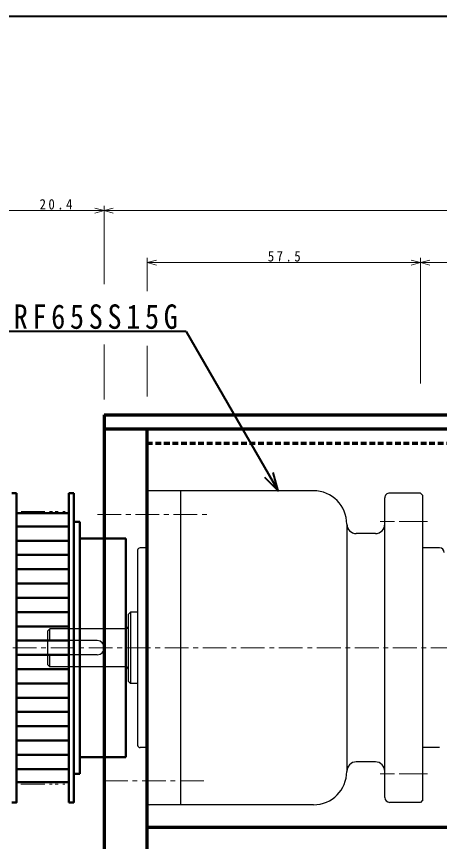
# Model space of a CAD drawing. Units: millimetres on the paper. Extents: x -1451 to 1005, y -1119 to 227.
# Drawn here: x -949.2 to -860.2, y -620.8 to -447.4 of the extents above; entities that cross this region are included whole.
import ezdxf

# ---------------------------------------------------------------- set-up
doc = ezdxf.new("R2010")
doc.units = ezdxf.units.MM
for name, pattern in [('CHAIN1', [8, 5, -1, 1, -1]), ('DASHED1', [1.8, 1.2, -0.6]), ('DOUBLE_CHAIN1', [8.8, 5, -1, 0.6, -0.6, 0.6, -1]), ('LONG_DASHED1', [7, 6, -1])]:
    doc.linetypes.add(name, pattern=pattern)
for name, color, linetype, lineweight in [('0-1_外形1', 3, 'Continuous', 25), ('0-5_中太線外形', 3, 'Continuous', 25), ('0-6_太線外形', 5, 'Continuous', 40), ('0-9_中心線', 3, 'Continuous', 25), ('0-A_寸法文字', 1, 'Continuous', 9), ('0-B_ハッチ', 4, 'Continuous', 9)]:
    doc.layers.add(name, color=color, linetype=linetype, lineweight=lineweight)
doc.styles.add('ＭＳ ゴシック', font='')
doc.styles.get('ＭＳ ゴシック').set_extended_font_data('MS Gothic')

msp = doc.modelspace()

# ---------------------------------------------------------------- linework, layer by layer
at = {"layer": '0-1_外形1'}
for p, q in [((-921.673, -612.6), (-921.673, -547.6)), ((-886.673, -547.1), (-921.173, -547.1)), ((-914.673, -547.1), (-914.673, -613.1)), ((-864.173, -547.6), (-870.673, -547.6)), ((-863.673, -548.1), (-864.173, -547.6)), ((-871.673, -611.6), (-871.673, -548.6)), ((-863.673, -612.1), (-863.673, -548.1)), ((-879.673, -554.1), (-879.673, -606.1)), ((-873.673, -556.1), (-877.673, -556.1)), ((-923.673, -559.6), (-923.673, -600.6)), ((-921.673, -559.1), (-923.173, -559.1)), ((-860.173, -559.1), (-863.673, -559.1)), ((-925.173, -572.6), (-925.173, -587.6)), ((-923.673, -572.6), (-925.173, -572.6)), ((-926.173, -576.1), (-942.173, -576.1)), ((-942.173, -578.6), (-942.173, -576.1)), ((-932.173, -578.6), (-942.673, -578.6)), ((-932.173, -581.6), (-942.673, -581.6)), ((-942.173, -584.1), (-942.173, -581.6)), ((-926.173, -584.1), (-942.173, -584.1)), ((-923.673, -587.6), (-925.173, -587.6)), ((-921.673, -601.1), (-923.173, -601.1)), ((-860.173, -601.1), (-863.673, -601.1)), ((-873.673, -604.1), (-877.673, -604.1)), ((-886.673, -613.1), (-921.173, -613.1))]:
    msp.add_line(p, q, dxfattribs=at)
at = {"layer": '0-1_外形1', "color": 4, "linetype": 'CHAIN1', "lineweight": 9}
msp.add_line((-1045.966, -580.1), (-785.628, -580.1), dxfattribs=at)
at = {"layer": '0-1_外形1'}
for points in [[(-925.173, -572.6), (-925.673, -573.1), (-925.673, -587.1), (-925.173, -587.6)], [(-942.173, -576.1), (-942.673, -576.6), (-942.673, -583.6), (-942.173, -584.1)], [(-863.673, -612.1), (-864.173, -612.6), (-870.673, -612.6)]]:
    msp.add_lwpolyline(points, dxfattribs=at)
for centre, radius, start, end in [((-921.173, -547.6), 0.5, 90.00002, 180), ((-886.673, -554.1), 7, 0, 90), ((-870.673, -548.6), 1, 90, 180.00002), ((-877.673, -554.1), 2, 180, 270), ((-873.673, -554.1), 2, 270, 0), ((-923.173, -559.6), 0.5, 90, 180), ((-860.173, -560.1), 1, 0, 90), ((-926.173, -575.6), 0.5, 270, 0), ((-932.173, -580.1), 1.5, 270, 90), ((-926.173, -584.6), 0.5, 0, 90), ((-923.173, -600.6), 0.5, 180, 270), ((-877.673, -606.1), 2, 90.00002, 180), ((-873.673, -606.1), 2, 0.00002, 90.00002), ((-886.673, -606.1), 7, 270, 0), ((-870.673, -611.6), 1, 180, 270), ((-921.173, -612.6), 0.5, 180, 270)]:
    msp.add_arc(centre, radius, start, end, dxfattribs=at)
at = {"layer": '0-5_中太線外形', "color": 2, "lineweight": 50}
msp.add_line((-926.131, -603.1), (-926.131, -557.1), dxfattribs=at)
at = {"layer": '0-6_太線外形', "color": 6, "lineweight": 70}
for p, q in [((-930.733, -531.1), (-930.733, -707.533)), ((-921.733, -534.1), (-921.733, -707.533)), ((-921.733, -617.833), (-743.485, -617.833))]:
    msp.add_line(p, q, dxfattribs=at)
at = {"layer": '0-6_太線外形', "color": 6, "linetype": 'DASHED1', "lineweight": 70}
msp.add_line((-921.733, -537.1), (-752.485, -537.1), dxfattribs=at)
at = {"layer": '0-6_太線外形', "color": 6, "lineweight": 70}
for points in [[(-930.733, -531.1), (-743.485, -531.1), (-743.485, -617.833)], [(-930.733, -534.1), (-921.733, -534.1), (-743.485, -534.1)]]:
    msp.add_lwpolyline(points, dxfattribs=at)
at = {"layer": '0-9_中心線', "color": 5, "lineweight": 40}
msp.add_line((-650.354, -447.392), (-1006.597, -447.392), dxfattribs=at)
at = {"layer": '0-9_中心線', "color": 4, "linetype": 'LONG_DASHED1', "lineweight": 9}
for p, q in [((-862.673, -553.583), (-872.673, -553.583)), ((-862.673, -606.616), (-872.673, -606.616))]:
    msp.add_line(p, q, dxfattribs=at)
at = {"layer": '0-9_中心線', "color": 4, "linetype": 'CHAIN1', "lineweight": 9}
msp.add_line((-909.749, -608.1), (-931.09, -608.1), dxfattribs=at)
at = {"layer": '0-A_寸法文字'}
for p, q in [((-930.733, -487.194), (-930.733, -503.633)), ((-951.131, -488.194), (-930.733, -488.194)), ((-930.733, -488.194), (-932.665, -487.676)), ((-930.733, -488.194), (-932.665, -488.711)), ((-930.733, -488.194), (-928.801, -487.676)), ((-930.733, -488.194), (-743.485, -488.194)), ((-930.733, -488.194), (-928.801, -488.711)), ((-921.673, -498.128), (-921.673, -505.113)), ((-921.673, -499.128), (-919.741, -498.61)), ((-921.673, -499.128), (-864.173, -499.128)), ((-921.673, -499.128), (-919.741, -499.646)), ((-864.173, -499.128), (-866.105, -498.61)), ((-864.173, -499.128), (-866.105, -499.646)), ((-864.173, -498.128), (-864.173, -524.581)), ((-864.173, -499.128), (-862.241, -498.61)), ((-864.173, -499.128), (-849.598, -499.128)), ((-864.173, -499.128), (-862.241, -499.646)), ((-930.733, -516.36), (-930.733, -527.902)), ((-921.673, -516.656), (-921.673, -527.31))]:
    msp.add_line(p, q, dxfattribs=at)
at = {"layer": '0-A_寸法文字', "color": 5, "lineweight": 40}
for p, q in [((-913.453, -513.607), (-974.671, -513.607)), ((-894.1, -547.127), (-896.929, -544.299))]:
    msp.add_line(p, q, dxfattribs=at)
at = {"layer": '0-A_寸法文字', "color": 2, "lineweight": 50}
for p, q in [((-950.131, -547.6), (-949.131, -547.6)), ((-938.131, -547.6), (-937.131, -547.6)), ((-938.131, -612.6), (-938.131, -547.6)), ((-949.131, -551.835), (-938.131, -551.835)), ((-938.131, -608.365), (-938.131, -551.835)), ((-949.131, -554.6), (-938.131, -554.6)), ((-935.859, -553.6), (-937.131, -553.6)), ((-935.859, -606.6), (-935.859, -553.6)), ((-949.131, -557.6), (-938.131, -557.6)), ((-935.859, -557.1), (-926.131, -557.1)), ((-949.131, -560.6), (-938.131, -560.6)), ((-949.131, -563.6), (-938.131, -563.6)), ((-949.131, -566.6), (-938.131, -566.6)), ((-949.131, -569.6), (-938.131, -569.6)), ((-949.131, -572.6), (-938.131, -572.6)), ((-949.131, -575.6), (-938.131, -575.6)), ((-949.131, -578.6), (-938.131, -578.6)), ((-949.131, -581.6), (-938.131, -581.6)), ((-949.131, -584.6), (-938.131, -584.6)), ((-949.131, -587.6), (-938.131, -587.6)), ((-949.131, -590.6), (-938.131, -590.6)), ((-949.131, -593.6), (-938.131, -593.6)), ((-949.131, -596.6), (-938.131, -596.6)), ((-949.131, -599.6), (-938.131, -599.6)), ((-949.131, -602.6), (-938.131, -602.6)), ((-935.859, -603.1), (-926.131, -603.1)), ((-949.131, -605.6), (-938.131, -605.6)), ((-935.859, -606.6), (-937.131, -606.6)), ((-949.131, -608.365), (-938.131, -608.365))]:
    msp.add_line(p, q, dxfattribs=at)
at = {"layer": '0-A_寸法文字', "color": 4, "linetype": 'DOUBLE_CHAIN1'}
for p, q in [((-948.198, -551.45), (-938.941, -551.45)), ((-948.232, -608.75), (-938.976, -608.75))]:
    msp.add_line(p, q, dxfattribs=at)
at = {"layer": '0-A_寸法文字', "color": 5, "lineweight": 40}
msp.add_lwpolyline([(-913.453, -513.607), (-894.1, -547.127), (-895.136, -543.264)], dxfattribs=at)
at = {"layer": '0-A_寸法文字', "color": 2, "lineweight": 50}
for points in [[(-950.131, -612.6), (-949.131, -612.6), (-949.131, -547.6)], [(-938.131, -612.6), (-937.131, -612.6), (-937.131, -547.6)]]:
    msp.add_lwpolyline(points, dxfattribs=at)
at = {"layer": '0-B_ハッチ', "linetype": 'CHAIN1'}
msp.add_line((-932.138, -552.1), (-908.424, -552.1), dxfattribs=at)

# ---------------------------------------------------------------- texts
at = {"layer": '0-A_寸法文字', "char_height": 2.199, "attachment_point": 7, "style": 'ＭＳ ゴシック'}
for s, insert in [('\\T1.38;\\W0.9;20.4', (-944.307, -487.994)), ('\\T1.38;\\W0.9;57.5', (-896.298, -498.928))]:
    msp.add_mtext(s, dxfattribs=dict(at, insert=insert))
at = {"layer": '0-A_寸法文字', "color": 2, "insert": (-973.439, -513.141), "char_height": 5.132, "attachment_point": 7, "style": 'ＭＳ ゴシック'}
msp.add_mtext('\\T1.33;\\W0.85;Kamo\\~BRF65SS15G', dxfattribs=at)

doc.saveas('drawing.dxf')
